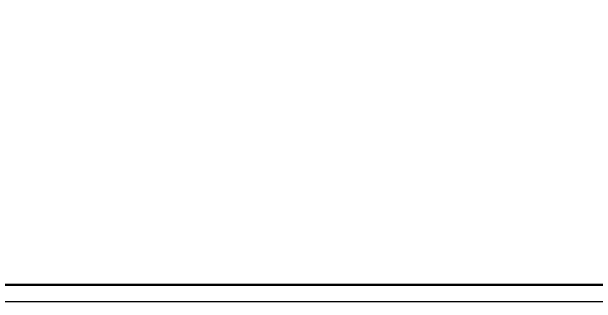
# Model space of a CAD drawing. Extents: x 23 to 255, y 40 to 184.
# Drawn here: x 56.36 to 74.74, y 175.08 to 184.24 of the extents above; entities that cross this region are included whole.
import ezdxf

# ---------------------------------------------------------------- set-up
doc = ezdxf.new("R2010")
doc.units = 0
doc.header["$MEASUREMENT"] = 0

msp = doc.modelspace()

# ---------------------------------------------------------------- linework, layer by layer
for points in [[(207.919475, 175.632891, 0.000007), (191.762556, 175.634099, 0.00002)], [(173.0434, 175.634494, 0.000013), (151.49745, 175.633531)], [(49.932728, 162.472053, 0.000008), (49.952466, 164.319505, 0.000321), (49.97291, 166.358783, 0.000194), (49.994663, 168.777), (50.048921, 175.0797), (50.06606, 167.4516, -0.000547), (50.070594, 163.518264, -0.002902), (50.058222, 161.365297, -0.000864)]]:
    msp.add_lwpolyline(points, format="xyb")
msp.add_lwpolyline([(43.258648, 175.650751, 0.000194), (51.22037, 175.644032, 0.000114), (60.740118, 175.64186, 0.000114), (70.254538, 175.644031, 0.000195), (78.198448, 175.650751, 0.001286), (80.253209, 175.658576, 0.996201), (80.25319, 175.665973, 0.000257), (73.230387, 175.671019, 0.000051), (60.7005, 175.672305, 0.000051), (48.171437, 175.671021, 0.000258), (41.164289, 175.665973, 0.996267), (41.16427, 175.658579, 0.001253)], format="xyb", close=True)
msp.add_lwpolyline([(95.0058, 175.122), (64.5921, 175.122), (34.1784, 175.122)])

doc.saveas('drawing.dxf')
